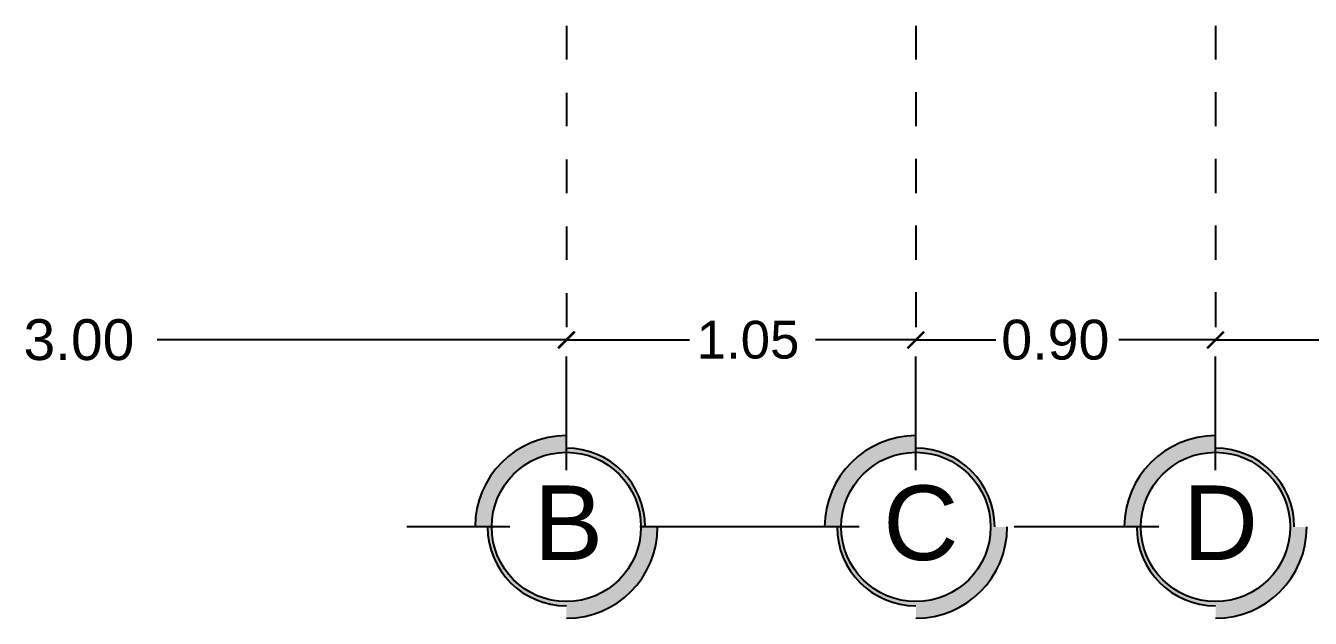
# Model space of a CAD drawing. Header units: inches. Extents: x 0.9 to 45.9, y 0.4 to 30.4.
# Drawn here: x 5.587 to 9.446, y 3.602 to 5.381 of the extents above; entities that cross this region are included whole.
import ezdxf

# ---------------------------------------------------------------- set-up
doc = ezdxf.new("R2010")
doc.units = ezdxf.units.IN
doc.header["$MEASUREMENT"] = 0
doc.linetypes.add('ACAD_ISO02W100', pattern=[15, 12, -3])
doc.linetypes.add('DASHDOT', pattern=[25.4, 12.7, -6.35, 0, -6.35])
for name, color, linetype in [('MUEBLES', 8, 'Continuous'), ('TEXTO', 142, 'Continuous'), ('VENTANAS', 143, 'Continuous')]:
    doc.layers.add(name, color=color, linetype=linetype)
doc.styles.add('COTAS II', font='Arial.ttf', dxfattribs={"height": 0.1})
doc.styles.add('TEXTO', font='Arial.ttf', dxfattribs={"width": 0.8, "height": 0.2})

# ---------------------------------------------------------------- blocks, each defined once
blk = doc.blocks.new('_ArchTick')
at = {"color": 0, "linetype": 'ByBlock', "const_width": 0.15}
blk.add_lwpolyline([(-0.5, -0.5), (0.5, 0.5)], dxfattribs=at)

msp = doc.modelspace()

# ---------------------------------------------------------------- hatches: boundary and pattern name
at = {"layer": 'VENTANAS'}
h = msp.add_hatch(color=0, dxfattribs=at)
h.paths.add_polyline_path([(6.9373, 3.8761), (6.9873, 3.8761, -0.414214), (7.2114, 4.1002), (7.2114, 4.1502, 0.414214)])
h.paths.add_polyline_path([(7.2114, 3.6519), (7.2114, 3.6019, 0.414214), (7.4856, 3.8761), (7.4356, 3.8761, -0.414214)])
h = msp.add_hatch(color=0, dxfattribs=at)
h.paths.add_polyline_path([(7.9873, 3.8761), (8.0373, 3.8761, -0.414214), (8.2614, 4.1002), (8.2614, 4.1502, 0.414214)])
h.paths.add_polyline_path([(8.2614, 3.6519), (8.2614, 3.6019, 0.414214), (8.5356, 3.8761), (8.4856, 3.8761, -0.414214)])
h = msp.add_hatch(color=0, dxfattribs=at)
h.paths.add_polyline_path([(8.8873, 3.8761), (8.9373, 3.8761, -0.414214), (9.1614, 4.1002), (9.1614, 4.1502, 0.414214)])
h.paths.add_polyline_path([(9.1614, 3.6519), (9.1614, 3.6019, 0.414214), (9.4356, 3.8761), (9.3856, 3.8761, -0.414214)])
h = msp.add_hatch(color=0, dxfattribs=at)
h.paths.add_polyline_path([(7.2114, 4.1127), (7.2114, 4.1002, -0.414214), (7.4356, 3.8761), (7.4481, 3.8761, 0.414214)])
h.paths.add_polyline_path([(7.2114, 3.6519, -0.414214), (6.9873, 3.8761), (6.9748, 3.8761, 0.414214), (7.2114, 3.6394)])
h = msp.add_hatch(color=0, dxfattribs=at)
h.paths.add_polyline_path([(8.2614, 4.1127), (8.2614, 4.1002, -0.414214), (8.4856, 3.8761), (8.4981, 3.8761, 0.414214)])
h.paths.add_polyline_path([(8.2614, 3.6519, -0.414214), (8.0373, 3.8761), (8.0248, 3.8761, 0.414214), (8.2614, 3.6394)])
h = msp.add_hatch(color=0, dxfattribs=at)
h.paths.add_polyline_path([(9.1614, 4.1127), (9.1614, 4.1002, -0.414214), (9.3856, 3.8761), (9.3981, 3.8761, 0.414214)])
h.paths.add_polyline_path([(9.1614, 3.6519, -0.414214), (8.9373, 3.8761), (8.9248, 3.8761, 0.414214), (9.1614, 3.6394)])

# ---------------------------------------------------------------- linework, layer by layer
at = {"layer": 'MUEBLES', "ltscale": 0.03}
for p, q in [((7.2114, 4.0463), (7.2114, 4.3877)), ((8.2614, 4.0463), (8.2614, 4.3877)), ((9.1614, 4.0463), (9.1614, 4.3877)), ((7.0412, 3.8761), (6.7326, 3.8761)), ((7.6874, 3.8761), (7.4317, 3.8761)), ((7.6162, 3.8761), (7.5067, 3.8761)), ((7.9374, 3.8761), (7.6817, 3.8761)), ((8.0912, 3.8761), (7.7826, 3.8761)), ((8.8124, 3.8761), (8.5567, 3.8761)), ((8.6662, 3.8761), (8.5567, 3.8761)), ((8.9912, 3.8761), (8.6826, 3.8761))]:
    msp.add_line(p, q, dxfattribs=at)
for centre in [(7.2114, 3.8761), (8.2614, 3.8761), (9.1614, 3.8761)]:
    msp.add_circle(centre, 0.2242, dxfattribs=at)
for centre, radius, start, end in [((7.2114, 3.8761), 0.2742, 90, 180), ((8.2614, 3.8761), 0.2742, 90, 180), ((9.1614, 3.8761), 0.2742, 90, 180), ((7.2114, 3.8761), 0.2367, 0, 90), ((8.2614, 3.8761), 0.2367, 0, 90), ((9.1614, 3.8761), 0.2367, 0, 90), ((7.2114, 3.8761), 0.2367, 180, 270), ((7.2114, 3.8761), 0.2742, 270, 0), ((8.2614, 3.8761), 0.2367, 180, 270), ((8.2614, 3.8761), 0.2742, 270, 0), ((9.1614, 3.8761), 0.2367, 180, 270), ((9.1614, 3.8761), 0.2742, 270, 0)]:
    msp.add_arc(centre, radius, start, end, dxfattribs=at)
at = {"layer": 'VENTANAS', "linetype": 'DASHDOT', "ltscale": 0.008}
for p, q in [((7.2114, 5.3812), (7.2114, 4.3877)), ((7.2114, 5.3812, 0.009), (7.2114, 4.3877, 0.009)), ((8.2614, 5.3812), (8.2614, 4.3877)), ((9.1614, 5.3812, 0.009), (9.1614, 4.3877, 0.009))]:
    msp.add_line(p, q, dxfattribs=at)
at = {"layer": 'VENTANAS', "linetype": 'ACAD_ISO02W100', "ltscale": 0.008}
for p, q in [((8.2614, 5.3812, 0.009), (8.2614, 4.3877, 0.009)), ((9.1614, 5.3812), (9.1614, 4.3877))]:
    msp.add_line(p, q, dxfattribs=at)
at = {"layer": 'VENTANAS', "ltscale": 0.008}
for p, q in [((7.2114, 4.4377), (5.9821, 4.4377)), ((7.2114, 4.4377, 0.009), (7.5809, 4.4377, 0.009)), ((8.2614, 4.4377, 0.009), (7.9598, 4.4377, 0.009)), ((8.2614, 4.4377), (8.5012, 4.4377)), ((9.1614, 4.4377), (8.8711, 4.4377)), ((9.1614, 4.4377, 0.009), (9.5309, 4.4377, 0.009))]:
    msp.add_line(p, q, dxfattribs=at)

# ---------------------------------------------------------------- block references
at = {"layer": 'VENTANAS', "ltscale": 0.008, "xscale": 0.05, "yscale": 0.05, "zscale": 0.05}
for p in [(7.2114, 4.4377), (8.2614, 4.4377, 0.009), (9.1614, 4.4377)]:
    msp.add_blockref('_ArchTick', p, dxfattribs=at)
at = {"layer": 'VENTANAS', "ltscale": 0.008, "xscale": 0.05, "yscale": 0.05, "zscale": 0.05, "rotation": 180}
for p in [(7.2114, 4.4377, 0.009), (8.2614, 4.4377), (9.1614, 4.4377, 0.009)]:
    msp.add_blockref('_ArchTick', p, dxfattribs=at)

# ---------------------------------------------------------------- texts
at = {"layer": 'TEXTO', "ltscale": 0.03, "style": 'TEXTO'}
for s, p in [('B', (7.1131, 3.7767)), ('C', (8.1631, 3.7767)), ('D', (9.0631, 3.7767))]:
    msp.add_text(s, height=0.2241, dxfattribs=at).set_placement(p)
at = {"layer": 'VENTANAS', "ltscale": 0.008, "attachment_point": 5, "style": 'COTAS II'}
for s, insert, char_height in [('\\A1;3.00', (5.7473, 4.4377), 0.12248), ('\\A1;1.05', (7.7572, 4.4377, 0.009), 0.11338), ('\\A1;0.90', (8.6802, 4.4377), 0.11956)]:
    msp.add_mtext(s, dxfattribs=dict(at, insert=insert, char_height=char_height))

doc.saveas('drawing.dxf')
